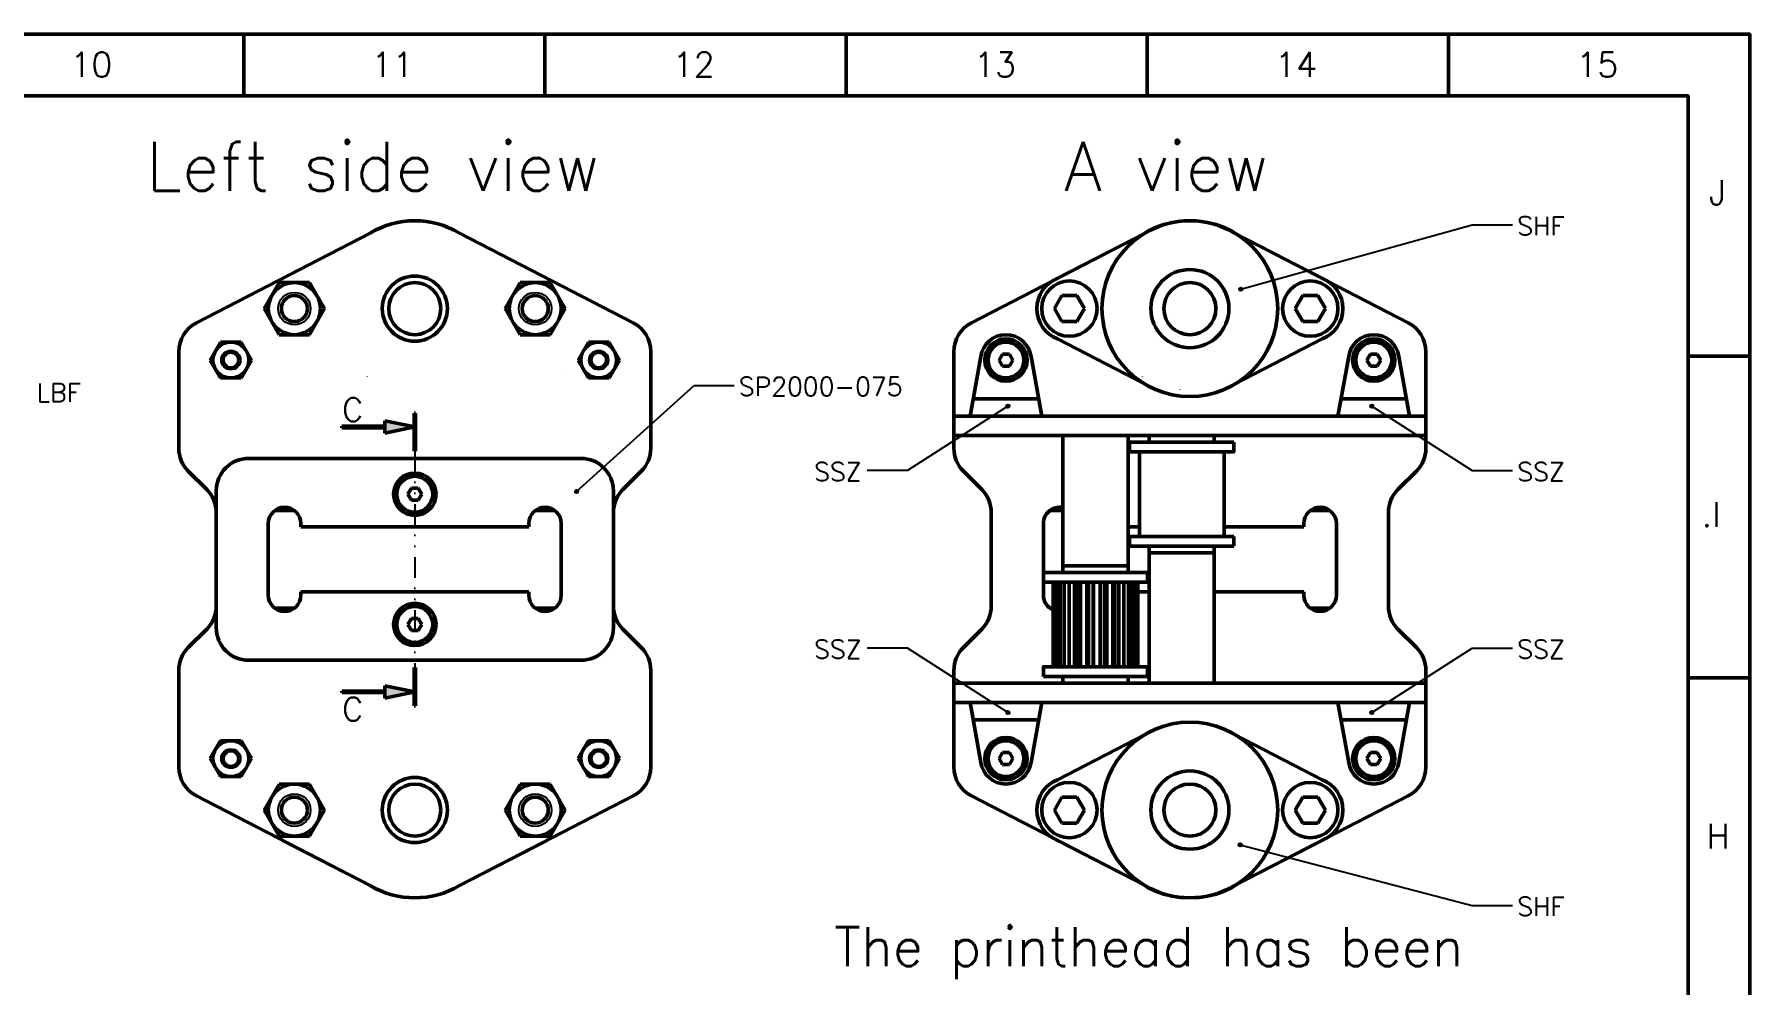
# Model space of a CAD drawing. Extents: x 19854 to 20548, y -7306 to -6812.
# Drawn here: x 20284.8 to 20548.3, y -6957.8 to -6811.9 of the extents above; entities that cross this region are included whole.
import ezdxf

# ---------------------------------------------------------------- set-up
doc = ezdxf.new("R2010")
doc.units = 0
doc.linetypes.add('CENTER', pattern=[50.8, 31.75, -6.35, 6.35, -6.35])
doc.linetypes.add('DIVIDE', pattern=[31.75, 12.7, -6.35, 0, -6.35, 0, -6.35])
for name, color, linetype, lineweight in [('Centro', 1, 'CENTER', 15), ('Fixação e Transmissão', 5, 'Continuous', 50), ('Guias', 30, 'Continuous', 50), ('Perfis e Cantoneiras', 2, 'Continuous', 50), ('Peças Usinadas', 120, 'Continuous', 50)]:
    doc.layers.add(name, color=color, linetype=linetype, lineweight=lineweight)
for name, color, linetype in [('Corte', 130, 'DIVIDE'), ('Cotas', 90, 'Continuous'), ('Hachura', 9, 'Continuous')]:
    doc.layers.add(name, color=color, linetype=linetype)
doc.styles.get("Standard").update_dxf_attribs({"font": 'romans.shx'})

msp = doc.modelspace()

# ---------------------------------------------------------------- hatches: boundary and pattern name
at = {"layer": 'Cotas'}
h = msp.add_hatch(color=256, dxfattribs=at)
h.dxf.hatch_style = 1
h.paths.add_polyline_path([(20470.384, -6851.059, -0.2411741), (20470.276, -6851.269, -0.6113775), (20469.867, -6851.059, -1), (20470.384, -6851.059)])
h = msp.add_hatch(color=256, dxfattribs=at)
h.dxf.hatch_style = 1
h.paths.add_polyline_path([(20434.124, -6869.005, -0.2411741), (20434.232, -6868.795, -0.6113775), (20434.642, -6869.005, -1), (20434.124, -6869.005)])
h = msp.add_hatch(color=256, dxfattribs=at)
h.dxf.hatch_style = 1
h.paths.add_polyline_path([(20490.51, -6869.005, 0.2411741), (20490.402, -6868.795, 0.6113775), (20489.993, -6869.005, 1), (20490.51, -6869.005)])
h = msp.add_hatch(color=256, dxfattribs=at)
h.dxf.hatch_style = 1
h.paths.add_polyline_path([(20368.381, -6882.127, 0.2411741), (20368.274, -6881.917, 0.6113775), (20367.864, -6882.127, 1), (20368.381, -6882.127)])
h = msp.add_hatch(color=256, dxfattribs=at)
h.dxf.hatch_style = 1
h.paths.add_polyline_path([(20434.124, -6916.059, 0.2411741), (20434.232, -6916.269, 0.6113775), (20434.642, -6916.059, 1), (20434.124, -6916.059)])
h = msp.add_hatch(color=256, dxfattribs=at)
h.dxf.hatch_style = 1
h.paths.add_polyline_path([(20490.51, -6916.059, -0.2411741), (20490.402, -6916.269, -0.6113775), (20489.993, -6916.059, -1), (20490.51, -6916.059)])
h = msp.add_hatch(color=256, dxfattribs=at)
h.dxf.hatch_style = 1
h.paths.add_polyline_path([(20470.304, -6936.374, 0.2411741), (20470.196, -6936.164, 0.6113775), (20469.787, -6936.374, 1), (20470.304, -6936.374)])
at = {"layer": 'Perfis e Cantoneiras'}
h = msp.add_hatch(color=130, dxfattribs=at)
h.dxf.hatch_style = 1
h.paths.add_polyline_path([(20338.66, -6873.16), (20343.274, -6872.21), (20338.66, -6871.259), (20338.66, -6872.21), (20338.66, -6873.16)])
h = msp.add_hatch(color=130, dxfattribs=at)
h.dxf.hatch_style = 1
h.paths.add_polyline_path([(20343.161, -6875.944), (20343.274, -6875.944), (20343.386, -6875.944), (20343.386, -6870.089), (20343.161, -6870.089), (20343.161, -6872.187), (20343.274, -6872.21), (20343.161, -6872.233), (20343.161, -6875.944)])
h = msp.add_hatch(color=130, dxfattribs=at)
h.dxf.hatch_style = 1
h.paths.add_polyline_path([(20332.085, -6872.322), (20338.66, -6872.322), (20338.66, -6872.097), (20332.085, -6872.097), (20332.085, -6872.322)])
h = msp.add_hatch(color=130, dxfattribs=at)
h.dxf.hatch_style = 1
h.paths.add_polyline_path([(20343.161, -6909.153), (20343.274, -6909.153), (20343.386, -6909.153), (20343.386, -6915.008), (20343.161, -6915.008), (20343.161, -6912.911), (20343.274, -6912.888), (20343.161, -6912.864), (20343.161, -6909.153)])
h = msp.add_hatch(color=130, dxfattribs=at)
h.dxf.hatch_style = 1
h.paths.add_polyline_path([(20332.085, -6912.775), (20338.66, -6912.775), (20338.66, -6913), (20332.085, -6913), (20332.085, -6912.775)])
h = msp.add_hatch(color=130, dxfattribs=at)
h.dxf.hatch_style = 1
h.paths.add_polyline_path([(20338.66, -6911.937), (20343.274, -6912.888), (20338.66, -6913.838), (20338.66, -6912.888), (20338.66, -6911.937)])

# ---------------------------------------------------------------- linework, layer by layer
at = {"layer": 'Centro', "ltscale": 0.1}
for p, q in [((20336.024, -6864.436), (20336.024, -6864.418)), ((20455.067, -6864.436), (20455.067, -6864.418)), ((20460.779, -6866.418), (20460.779, -6866.435))]:
    msp.add_line(p, q, dxfattribs=at)
at = {"layer": 'Corte', "ltscale": 0.25}
msp.add_line((20343.274, -6875.925), (20343.274, -6909.153), dxfattribs=at)
at = {"layer": 'Cotas'}
for p, q in [((20470.125, -6851.059), (20505.689, -6841.161)), ((20505.689, -6841.161), (20511.864, -6841.161)), ((20368.123, -6882.127), (20386.168, -6865.823)), ((20386.168, -6865.823), (20392.344, -6865.823)), ((20434.383, -6869.005), (20418.945, -6878.903)), ((20490.251, -6869.005), (20505.689, -6878.903)), ((20418.945, -6878.903), (20412.77, -6878.903)), ((20505.689, -6878.903), (20511.864, -6878.903)), ((20418.945, -6906.161), (20412.77, -6906.161)), ((20434.383, -6916.059), (20418.945, -6906.161)), ((20490.251, -6916.059), (20505.689, -6906.161)), ((20505.689, -6906.161), (20511.864, -6906.161)), ((20470.045, -6936.374), (20505.689, -6945.664)), ((20505.689, -6945.664), (20511.864, -6945.664))]:
    msp.add_line(p, q, dxfattribs=at)
for centre in [(20470.125, -6851.059), (20434.383, -6869.005), (20490.251, -6869.005), (20368.123, -6882.127), (20434.383, -6916.059), (20490.251, -6916.059), (20470.045, -6936.374)]:
    msp.add_circle(centre, 0.259, dxfattribs=at)
at = {"layer": 'Fixação e Transmissão'}
for p, q in [((20442.011, -6849.37), (20455.445, -6842.432)), ((20482.623, -6849.37), (20469.189, -6842.432)), ((20322.465, -6850.032), (20320.155, -6854.032)), ((20327.083, -6850.032), (20329.393, -6854.032)), ((20359.465, -6850.032), (20357.155, -6854.032)), ((20364.083, -6850.032), (20366.393, -6854.032)), ((20442.662, -6852.032), (20441.508, -6854.032)), ((20444.972, -6852.032), (20446.127, -6854.032)), ((20479.662, -6852.032), (20478.508, -6854.032)), ((20481.972, -6852.032), (20483.127, -6854.032)), ((20322.465, -6858.032), (20320.155, -6854.032)), ((20327.083, -6858.032), (20329.393, -6854.032)), ((20359.465, -6858.032), (20357.155, -6854.032)), ((20364.083, -6858.032), (20366.393, -6854.032)), ((20442.662, -6856.032), (20441.508, -6854.032)), ((20444.972, -6856.032), (20446.127, -6854.032)), ((20479.662, -6856.032), (20478.508, -6854.032)), ((20481.972, -6856.032), (20483.127, -6854.032)), ((20322.465, -6858.032), (20322.465, -6858.032)), ((20359.465, -6858.032), (20359.465, -6858.032)), ((20362.929, -6856.032), (20362.929, -6856.032)), ((20444.972, -6856.032), (20444.972, -6856.032)), ((20481.972, -6856.032), (20481.972, -6856.032)), ((20313.434, -6859.179), (20311.845, -6861.932)), ((20313.434, -6859.179), (20313.434, -6859.179)), ((20316.614, -6859.179), (20318.203, -6861.932)), ((20369.934, -6859.179), (20368.345, -6861.932)), ((20369.934, -6859.179), (20369.934, -6859.179)), ((20373.114, -6859.179), (20374.703, -6861.932)), ((20442.011, -6858.694), (20455.445, -6865.632)), ((20482.623, -6858.694), (20469.189, -6865.632)), ((20313.434, -6864.685), (20311.845, -6861.932)), ((20316.614, -6864.685), (20318.203, -6861.932)), ((20369.934, -6864.685), (20368.345, -6861.932)), ((20373.114, -6864.685), (20374.703, -6861.932)), ((20433.538, -6861.016), (20433.009, -6861.932)), ((20433.538, -6862.848), (20433.009, -6861.932)), ((20434.596, -6861.016), (20435.125, -6861.932)), ((20434.596, -6862.848), (20435.125, -6861.932)), ((20490.038, -6861.016), (20489.509, -6861.932)), ((20490.038, -6862.848), (20489.509, -6861.932)), ((20491.096, -6861.016), (20491.625, -6861.932)), ((20491.096, -6862.848), (20491.625, -6861.932)), ((20317.777, -6863.522), (20317.777, -6863.522)), ((20317.777, -6863.522), (20317.777, -6863.522)), ((20366.271, -6863.522), (20366.271, -6863.522)), ((20368.771, -6863.522), (20368.771, -6863.522)), ((20436.82, -6863.522), (20436.82, -6863.522)), ((20485.314, -6863.522), (20485.314, -6863.522)), ((20453.067, -6876.032), (20453.067, -6874.532)), ((20454.567, -6876.032), (20454.567, -6889.032)), ((20467.567, -6876.032), (20467.567, -6889.032)), ((20469.067, -6876.032), (20469.067, -6874.532)), ((20342.745, -6881.616), (20342.216, -6882.532)), ((20343.803, -6881.616), (20344.332, -6882.532)), ((20346.027, -6880.942), (20346.027, -6880.942)), ((20342.745, -6883.448), (20342.216, -6882.532)), ((20343.803, -6883.448), (20344.332, -6882.532)), ((20453.067, -6890.532), (20453.067, -6889.032)), ((20469.067, -6890.532), (20469.067, -6889.032)), ((20439.815, -6894.532), (20439.815, -6896.032)), ((20455.815, -6894.532), (20455.815, -6896.032)), ((20441.315, -6909.032), (20441.315, -6896.032)), ((20441.353, -6909.032), (20441.353, -6896.032)), ((20441.548, -6909.032), (20441.548, -6896.032)), ((20441.887, -6909.032), (20441.887, -6896.032)), ((20442.388, -6909.032), (20442.388, -6896.032)), ((20443.001, -6909.032), (20443.001, -6896.032)), ((20443.759, -6909.032), (20443.759, -6896.032)), ((20444.586, -6909.032), (20444.586, -6896.032)), ((20445.15, -6909.032), (20445.15, -6896.032)), ((20445.527, -6909.032), (20445.527, -6896.032)), ((20446.487, -6909.032), (20446.487, -6896.032)), ((20446.767, -6909.032), (20446.767, -6896.032)), ((20447.487, -6909.032), (20447.487, -6896.032)), ((20447.519, -6909.032), (20447.519, -6896.032)), ((20448.518, -6909.032), (20448.518, -6896.032)), ((20449.2, -6909.032), (20449.2, -6896.032)), ((20449.54, -6909.032), (20449.54, -6896.032)), ((20450.481, -6909.032), (20450.481, -6896.032)), ((20450.777, -6909.032), (20450.777, -6896.032)), ((20451.392, -6909.032), (20451.392, -6896.032)), ((20452.182, -6909.032), (20452.182, -6896.032)), ((20452.894, -6909.032), (20452.894, -6896.032)), ((20453.456, -6909.032), (20453.456, -6896.032)), ((20453.898, -6909.032), (20453.898, -6896.032)), ((20454.177, -6909.032), (20454.177, -6896.032)), ((20454.308, -6909.032), (20454.308, -6896.032)), ((20454.315, -6909.032), (20454.315, -6896.032)), ((20342.745, -6901.616), (20342.216, -6902.532)), ((20342.745, -6903.448), (20342.216, -6902.532)), ((20343.803, -6901.616), (20344.332, -6902.532)), ((20343.803, -6903.448), (20344.332, -6902.532)), ((20346.027, -6904.122), (20346.027, -6904.122)), ((20439.815, -6909.032), (20439.815, -6910.532)), ((20455.815, -6909.032), (20455.815, -6910.532)), ((20313.434, -6920.379), (20311.845, -6923.132)), ((20316.614, -6920.379), (20318.203, -6923.132)), ((20369.934, -6920.379), (20368.345, -6923.132)), ((20373.114, -6920.379), (20374.703, -6923.132)), ((20442.011, -6926.37), (20455.445, -6919.433)), ((20482.623, -6926.37), (20469.189, -6919.433)), ((20313.434, -6925.885), (20311.845, -6923.132)), ((20316.614, -6925.885), (20318.203, -6923.132)), ((20317.777, -6921.542), (20317.777, -6921.542)), ((20369.934, -6925.885), (20368.345, -6923.132)), ((20368.771, -6921.542), (20368.771, -6921.542)), ((20373.114, -6925.885), (20374.703, -6923.132)), ((20433.538, -6922.216), (20433.009, -6923.132)), ((20433.538, -6924.048), (20433.009, -6923.132)), ((20434.596, -6922.216), (20435.125, -6923.132)), ((20434.596, -6924.048), (20435.125, -6923.132)), ((20436.82, -6921.542), (20436.82, -6921.542)), ((20487.814, -6921.542), (20487.814, -6921.542)), ((20490.038, -6922.216), (20489.509, -6923.132)), ((20490.038, -6924.048), (20489.509, -6923.132)), ((20491.096, -6922.216), (20491.625, -6923.132)), ((20491.096, -6924.048), (20491.625, -6923.132)), ((20313.434, -6925.885), (20313.434, -6925.885)), ((20369.934, -6925.885), (20369.934, -6925.885)), ((20322.465, -6927.032), (20320.155, -6931.032)), ((20322.465, -6927.032), (20322.465, -6927.032)), ((20327.083, -6927.032), (20329.393, -6931.032)), ((20359.465, -6927.032), (20357.155, -6931.032)), ((20359.465, -6927.032), (20359.465, -6927.032)), ((20362.929, -6929.032), (20362.929, -6929.032)), ((20364.083, -6927.032), (20366.393, -6931.032)), ((20442.662, -6929.032), (20441.508, -6931.032)), ((20444.972, -6929.032), (20446.127, -6931.032)), ((20479.662, -6929.032), (20478.508, -6931.032)), ((20481.972, -6929.032), (20483.127, -6931.032)), ((20322.465, -6935.032), (20320.155, -6931.032)), ((20327.083, -6935.032), (20329.393, -6931.032)), ((20359.465, -6935.032), (20357.155, -6931.032)), ((20364.083, -6935.032), (20366.393, -6931.032)), ((20442.662, -6933.032), (20441.508, -6931.032)), ((20444.972, -6933.032), (20446.127, -6931.032)), ((20479.662, -6933.032), (20478.508, -6931.032)), ((20481.972, -6933.032), (20483.127, -6931.032)), ((20362.929, -6933.032), (20362.929, -6933.032)), ((20444.972, -6933.032), (20444.972, -6933.032)), ((20481.972, -6933.032), (20481.972, -6933.032)), ((20322.968, -6935.694), (20336.402, -6942.632)), ((20363.58, -6935.694), (20350.146, -6942.632)), ((20442.011, -6935.694), (20455.445, -6942.632)), ((20482.623, -6935.694), (20469.189, -6942.632)), ((20334.438, -6941.62), (20334.439, -6941.618)), ((20453.481, -6941.62), (20453.482, -6941.618))]:
    msp.add_line(p, q, dxfattribs=at)
at = {"layer": 'Fixação e Transmissão', "ltscale": 0.1}
for p, q in [((20327.083, -6850.032), (20322.465, -6850.032)), ((20364.083, -6850.032), (20359.465, -6850.032)), ((20442.662, -6852.032), (20444.972, -6852.032)), ((20479.662, -6852.032), (20481.972, -6852.032)), ((20327.083, -6858.032), (20322.465, -6858.032)), ((20364.083, -6858.032), (20359.465, -6858.032)), ((20442.662, -6856.032), (20444.972, -6856.032)), ((20479.662, -6856.032), (20481.972, -6856.032)), ((20316.614, -6859.179), (20313.434, -6859.179)), ((20373.114, -6859.179), (20369.934, -6859.179)), ((20433.538, -6861.016), (20434.596, -6861.016)), ((20433.538, -6862.848), (20434.596, -6862.848)), ((20490.038, -6861.016), (20491.096, -6861.016)), ((20490.038, -6862.848), (20491.096, -6862.848)), ((20316.614, -6864.685), (20313.434, -6864.685)), ((20373.114, -6864.685), (20369.934, -6864.685)), ((20343.803, -6881.616), (20342.745, -6881.616)), ((20343.803, -6883.448), (20342.745, -6883.448)), ((20343.803, -6901.616), (20342.745, -6901.616)), ((20343.803, -6903.448), (20342.745, -6903.448)), ((20316.614, -6920.379), (20313.434, -6920.379)), ((20373.114, -6920.379), (20369.934, -6920.379)), ((20433.538, -6922.216), (20434.596, -6922.216)), ((20490.038, -6922.216), (20491.096, -6922.216)), ((20316.614, -6925.885), (20313.434, -6925.885)), ((20373.114, -6925.885), (20369.934, -6925.885)), ((20433.538, -6924.048), (20434.596, -6924.048)), ((20490.038, -6924.048), (20491.096, -6924.048)), ((20327.083, -6927.032), (20322.465, -6927.032)), ((20364.083, -6927.032), (20359.465, -6927.032)), ((20442.662, -6929.032), (20444.972, -6929.032)), ((20479.662, -6929.032), (20481.972, -6929.032)), ((20442.662, -6933.032), (20444.972, -6933.032)), ((20479.662, -6933.032), (20481.972, -6933.032)), ((20327.083, -6935.032), (20322.465, -6935.032)), ((20364.083, -6935.032), (20359.465, -6935.032))]:
    msp.add_line(p, q, dxfattribs=at)
at = {"layer": 'Fixação e Transmissão', "color": 7, "ltscale": 0.1}
for p, q in [((20442.815, -6873.532), (20442.815, -6893.532)), ((20452.815, -6873.532), (20452.815, -6893.532)), ((20456.067, -6874.532), (20456.067, -6873.532)), ((20466.067, -6874.532), (20466.067, -6873.532)), ((20456.067, -6891.532), (20456.067, -6890.532)), ((20456.067, -6911.532), (20456.067, -6891.532)), ((20466.067, -6891.532), (20466.067, -6890.532)), ((20466.067, -6911.532), (20466.067, -6891.532)), ((20442.815, -6893.532), (20442.815, -6894.532)), ((20452.815, -6893.532), (20452.815, -6894.532)), ((20442.815, -6910.532), (20442.815, -6911.532)), ((20452.815, -6910.532), (20452.815, -6911.532))]:
    msp.add_line(p, q, dxfattribs=at)
at = {"layer": 'Fixação e Transmissão', "color": 7}
for p, q in [((20466.067, -6873.532), (20456.067, -6873.532)), ((20466.32, -6873.532), (20456.32, -6873.532)), ((20466.067, -6874.532), (20456.067, -6874.532)), ((20466.067, -6890.532), (20456.067, -6890.532)), ((20466.067, -6891.532), (20456.067, -6891.532)), ((20442.815, -6893.532), (20452.815, -6893.532)), ((20442.815, -6894.532), (20452.815, -6894.532)), ((20442.815, -6910.532), (20452.815, -6910.532)), ((20442.815, -6911.532), (20452.815, -6911.532)), ((20466.067, -6911.532), (20456.067, -6911.532))]:
    msp.add_line(p, q, dxfattribs=at)
at = {"layer": 'Fixação e Transmissão', "flags": 128}
for points in [[(20453.067, -6874.532), (20469.067, -6874.532)], [(20453.067, -6889.032), (20469.067, -6889.032)], [(20453.067, -6890.532), (20469.067, -6890.532)], [(20455.815, -6894.532), (20439.815, -6894.532)], [(20455.815, -6896.032), (20439.815, -6896.032)], [(20455.815, -6910.532), (20439.815, -6910.532)]]:
    msp.add_lwpolyline(points, dxfattribs=at)
at = {"layer": 'Fixação e Transmissão'}
for centre, radius in [((20324.774, -6854.032), 4), ((20343.274, -6854.032), 4), ((20361.774, -6854.032), 4), ((20443.817, -6854.032), 4.25), ((20462.317, -6854.032), 6), ((20462.317, -6854.032), 4), ((20480.817, -6854.032), 4.25), ((20324.774, -6854.032), 2), ((20361.774, -6854.032), 2), ((20315.024, -6861.932), 2.753), ((20315.024, -6861.932), 1.201), ((20371.524, -6861.932), 2.753), ((20371.524, -6861.932), 1.201), ((20434.067, -6861.932), 2.75), ((20490.567, -6861.932), 2.75), ((20343.274, -6882.532), 2.75), ((20343.274, -6902.532), 2.75), ((20315.024, -6923.132), 2.753), ((20371.524, -6923.132), 2.753), ((20434.067, -6923.132), 2.75), ((20490.567, -6923.132), 2.75), ((20315.024, -6923.132), 1.201), ((20371.524, -6923.132), 1.201), ((20462.317, -6931.032), 6), ((20324.774, -6931.032), 4), ((20324.774, -6931.032), 2), ((20343.274, -6931.032), 4), ((20361.774, -6931.032), 4), ((20361.774, -6931.032), 2), ((20443.817, -6931.032), 4.25), ((20462.317, -6931.032), 4), ((20480.817, -6931.032), 4.25)]:
    msp.add_circle(centre, radius, dxfattribs=at)
for centre, radius, start, end in [((20462.317, -6854.032), 13.5, 360, 180), ((20443.817, -6854.032), 5, 111.17688, 248.82312), ((20480.817, -6854.032), 5, 291.17688, 68.82312), ((20462.317, -6854.032), 13.5, 180, 360), ((20462.317, -6931.032), 13.5, 360, 180), ((20443.817, -6931.032), 5, 111.17688, 248.82312), ((20480.817, -6931.032), 5, 291.17688, 68.82312), ((20462.317, -6931.032), 13.5, 180, 360)]:
    msp.add_arc(centre, radius, start, end, dxfattribs=at)
for points, degree in [([(20453.067, -6876.032), (20453.067, -6876.032), (20454.574, -6876.032)], 2), ([(20454.704, -6876.032), (20454.598, -6876.032), (20454.574, -6876.032)], 2), ([(20454.704, -6876.032), (20454.807, -6876.032), (20454.983, -6876.032)], 2), ([(20455.426, -6876.032), (20455.167, -6876.032), (20454.983, -6876.032)], 2), ([(20455.426, -6876.032), (20455.675, -6876.032), (20455.988, -6876.032)], 2), ([(20456.7, -6876.032), (20456.314, -6876.032), (20455.988, -6876.032)], 2), ([(20456.7, -6876.032), (20457.071, -6876.032), (20457.49, -6876.032)], 2), ([(20458.401, -6876.032), (20457.926, -6876.032), (20457.49, -6876.032)], 2), ([(20458.401, -6876.032), (20458.859, -6876.032), (20459.342, -6876.032)], 2), ([(20460.364, -6876.032), (20459.845, -6876.032), (20459.342, -6876.032)], 2), ([(20460.364, -6876.032), (20461.363, -6876.032)], 1), ([(20462.395, -6876.032), (20461.884, -6876.032), (20461.363, -6876.032)], 2), ([(20462.395, -6876.032), (20462.886, -6876.032), (20463.355, -6876.032)], 2), ([(20464.296, -6876.032), (20463.843, -6876.032), (20463.355, -6876.032)], 2), ([(20464.296, -6876.032), (20464.731, -6876.032), (20465.123, -6876.032)], 2), ([(20465.881, -6876.032), (20465.531, -6876.032), (20465.123, -6876.032)], 2), ([(20465.881, -6876.032), (20466.218, -6876.032), (20466.494, -6876.032)], 2), ([(20466.995, -6876.032), (20466.781, -6876.032), (20466.494, -6876.032)], 2), ([(20466.995, -6876.032), (20467.201, -6876.032), (20467.334, -6876.032)], 2), ([(20467.529, -6876.032), (20467.472, -6876.032), (20467.334, -6876.032)], 2), ([(20467.529, -6876.032), (20469.067, -6876.032), (20469.067, -6876.032)], 2), ([(20441.353, -6909.032), (20439.815, -6909.032), (20439.815, -6909.032)], 2), ([(20441.353, -6909.032), (20441.41, -6909.032), (20441.548, -6909.032)], 2), ([(20441.887, -6909.032), (20441.681, -6909.032), (20441.548, -6909.032)], 2), ([(20441.887, -6909.032), (20442.101, -6909.032), (20442.388, -6909.032)], 2), ([(20443.001, -6909.032), (20442.664, -6909.032), (20442.388, -6909.032)], 2), ([(20443.001, -6909.032), (20443.351, -6909.032), (20443.759, -6909.032)], 2), ([(20444.586, -6909.032), (20444.151, -6909.032), (20443.759, -6909.032)], 2), ([(20444.586, -6909.032), (20445.039, -6909.032), (20445.527, -6909.032)], 2), ([(20446.487, -6909.032), (20445.996, -6909.032), (20445.527, -6909.032)], 2), ([(20446.487, -6909.032), (20446.998, -6909.032), (20447.519, -6909.032)], 2), ([(20448.518, -6909.032), (20447.519, -6909.032)], 1), ([(20448.518, -6909.032), (20449.037, -6909.032), (20449.54, -6909.032)], 2), ([(20450.481, -6909.032), (20450.023, -6909.032), (20449.54, -6909.032)], 2), ([(20450.481, -6909.032), (20450.956, -6909.032), (20451.392, -6909.032)], 2), ([(20452.182, -6909.032), (20451.811, -6909.032), (20451.392, -6909.032)], 2), ([(20452.182, -6909.032), (20452.568, -6909.032), (20452.894, -6909.032)], 2), ([(20453.456, -6909.032), (20453.206, -6909.032), (20452.894, -6909.032)], 2), ([(20453.456, -6909.032), (20453.715, -6909.032), (20453.898, -6909.032)], 2), ([(20454.177, -6909.032), (20454.075, -6909.032), (20453.898, -6909.032)], 2), ([(20454.177, -6909.032), (20454.284, -6909.032), (20454.308, -6909.032)], 2), ([(20455.815, -6909.032), (20455.815, -6909.032), (20454.308, -6909.032)], 2)]:
    msp.add_open_spline(points, degree=degree, dxfattribs=at)
at = {"layer": 'Guias'}
for p, q in [((20321.774, -6885.032), (20324.774, -6885.032)), ((20364.774, -6885.032), (20361.774, -6885.032)), ((20442.815, -6885.032), (20440.817, -6885.032)), ((20483.817, -6885.032), (20480.817, -6885.032)), ((20484.817, -6898.032), (20484.817, -6887.032)), ((20321.774, -6900.032), (20324.774, -6900.032)), ((20364.774, -6900.032), (20361.774, -6900.032)), ((20441.315, -6900.032), (20440.817, -6900.032)), ((20483.817, -6900.032), (20480.817, -6900.032))]:
    msp.add_line(p, q, dxfattribs=at)
at = {"layer": 'Hachura'}
for centre, radius in [((20324.774, -6854.032), 2.5), ((20361.774, -6854.032), 2.5), ((20315.024, -6861.932), 1.501), ((20371.524, -6861.932), 1.501), ((20315.024, -6923.132), 1.501), ((20371.524, -6923.132), 1.501), ((20324.774, -6931.032), 2.5), ((20361.774, -6931.032), 2.5)]:
    msp.add_circle(centre, radius, dxfattribs=at)
at = {"layer": 'Perfis e Cantoneiras'}
for p, q in [((20428.567, -6870.532), (20430.209, -6861.359)), ((20439.567, -6870.532), (20437.925, -6861.359)), ((20485.067, -6870.532), (20486.709, -6861.359)), ((20496.067, -6870.532), (20494.425, -6861.359)), ((20439.097, -6867.907), (20429.037, -6867.907)), ((20485.537, -6867.907), (20495.597, -6867.907)), ((20428.567, -6870.532), (20439.567, -6870.532)), ((20496.067, -6870.532), (20485.067, -6870.532)), ((20428.567, -6914.532), (20430.209, -6923.705)), ((20428.567, -6914.532), (20439.567, -6914.532)), ((20439.567, -6914.532), (20437.925, -6923.705)), ((20485.067, -6914.532), (20486.709, -6923.705)), ((20496.067, -6914.532), (20485.067, -6914.532)), ((20496.067, -6914.532), (20494.425, -6923.705)), ((20439.097, -6917.157), (20429.037, -6917.157)), ((20485.537, -6917.157), (20495.597, -6917.157))]:
    msp.add_line(p, q, dxfattribs=at)
at = {"layer": 'Perfis e Cantoneiras', "color": 130}
for p, q in [((20338.66, -6873.16), (20338.66, -6871.259)), ((20343.274, -6872.21), (20338.66, -6871.259)), ((20343.161, -6870.089), (20343.161, -6875.944)), ((20343.386, -6870.089), (20343.161, -6870.089)), ((20343.386, -6870.089), (20343.386, -6875.944)), ((20338.66, -6872.097), (20332.085, -6872.097)), ((20332.085, -6872.097), (20332.085, -6872.322)), ((20338.66, -6872.322), (20332.085, -6872.322)), ((20338.66, -6872.097), (20338.66, -6872.322)), ((20343.274, -6872.21), (20338.66, -6873.16)), ((20343.161, -6915.008), (20343.161, -6909.153)), ((20343.386, -6909.153), (20343.161, -6909.153)), ((20343.386, -6915.008), (20343.386, -6909.153)), ((20338.66, -6912.775), (20332.085, -6912.775)), ((20332.085, -6913), (20332.085, -6912.775)), ((20338.66, -6913), (20332.085, -6913)), ((20343.274, -6912.888), (20338.66, -6911.937)), ((20338.66, -6911.937), (20338.66, -6913.838)), ((20338.66, -6913), (20338.66, -6912.775)), ((20343.274, -6912.888), (20338.66, -6913.838)), ((20343.386, -6915.008), (20343.161, -6915.008))]:
    msp.add_line(p, q, dxfattribs=at)
at = {"layer": 'Perfis e Cantoneiras'}
for centre in [(20434.067, -6861.932), (20490.567, -6861.932), (20434.067, -6923.132), (20490.567, -6923.132)]:
    msp.add_circle(centre, 3.256, dxfattribs=at)
for centre, start, end in [((20434.067, -6861.932), 8.44946, 171.55054), ((20490.567, -6861.932), 8.44946, 171.55054), ((20434.067, -6923.132), 188.44946, 351.55054), ((20490.567, -6923.132), 188.44946, 351.55054)]:
    msp.add_arc(centre, 3.9, start, end, dxfattribs=at)
at = {"layer": 'Peças Usinadas'}
for p, q in [((20317, -6811.91), (20317, -6821.36)), ((20363.261, -6811.91), (20363.261, -6821.36)), ((20409.521, -6811.91), (20409.521, -6821.36)), ((20455.781, -6811.91), (20455.781, -6821.36)), ((20502.042, -6811.91), (20502.042, -6821.36)), ((20309.73, -6856.205), (20336.402, -6842.432)), ((20376.818, -6856.205), (20350.146, -6842.432)), ((20428.773, -6856.205), (20455.445, -6842.432)), ((20495.861, -6856.205), (20469.189, -6842.432)), ((20307.024, -6870.532), (20307.024, -6860.648)), ((20379.524, -6870.532), (20379.524, -6860.648)), ((20426.067, -6870.532), (20426.067, -6860.648)), ((20498.567, -6870.532), (20498.567, -6860.648)), ((20548.302, -6861.32), (20538.852, -6861.32)), ((20307.024, -6870.532), (20307.024, -6873.532)), ((20379.524, -6870.532), (20379.524, -6873.532)), ((20426.067, -6870.532), (20498.567, -6870.532)), ((20426.067, -6870.532), (20426.067, -6873.532)), ((20498.567, -6870.532), (20498.567, -6873.532)), ((20307.024, -6873.532), (20307.024, -6875.461)), ((20379.524, -6873.532), (20379.524, -6875.461)), ((20426.067, -6873.532), (20498.567, -6873.532)), ((20426.067, -6873.532), (20426.067, -6875.461)), ((20498.567, -6873.532), (20498.567, -6875.461)), ((20308.488, -6878.996), (20311.31, -6881.818)), ((20378.06, -6878.996), (20375.238, -6881.818)), ((20427.532, -6878.996), (20430.353, -6881.818)), ((20497.103, -6878.996), (20494.282, -6881.818)), ((20312.774, -6885.353), (20312.774, -6899.711)), ((20320.774, -6892.532), (20320.774, -6887.032)), ((20325.774, -6887.532), (20325.774, -6887.032)), ((20360.774, -6887.532), (20360.774, -6887.032)), ((20365.774, -6892.532), (20365.774, -6887.032)), ((20373.774, -6885.353), (20373.774, -6899.711)), ((20431.817, -6885.353), (20431.817, -6899.711)), ((20439.817, -6898.032), (20439.817, -6887.032)), ((20439.817, -6887.032), (20439.817, -6892.532)), ((20439.817, -6892.532), (20439.817, -6887.032)), ((20479.817, -6887.532), (20479.817, -6887.032)), ((20484.817, -6892.532), (20484.817, -6887.032)), ((20492.817, -6885.353), (20492.817, -6899.711)), ((20454.567, -6887.532), (20452.815, -6887.532)), ((20320.774, -6892.532), (20320.774, -6898.032)), ((20320.774, -6898.032), (20320.774, -6892.532)), ((20365.774, -6892.532), (20365.774, -6898.032)), ((20365.774, -6898.032), (20365.774, -6892.532)), ((20484.817, -6892.532), (20484.817, -6898.032)), ((20484.817, -6898.032), (20484.817, -6892.532)), ((20325.774, -6898.032), (20325.774, -6897.532)), ((20360.774, -6898.032), (20360.774, -6897.532)), ((20454.315, -6897.532), (20456.067, -6897.532)), ((20479.817, -6898.032), (20479.817, -6897.532)), ((20308.488, -6906.068), (20311.31, -6903.246)), ((20378.06, -6906.068), (20375.238, -6903.246)), ((20427.532, -6906.068), (20430.353, -6903.246)), ((20497.103, -6906.068), (20494.282, -6903.246)), ((20307.024, -6911.532), (20307.024, -6909.603)), ((20379.524, -6911.532), (20379.524, -6909.603)), ((20426.067, -6911.532), (20426.067, -6909.603)), ((20498.567, -6911.532), (20498.567, -6909.603)), ((20548.302, -6910.731), (20538.852, -6910.731)), ((20307.024, -6911.532), (20307.024, -6914.532)), ((20379.524, -6911.532), (20379.524, -6914.532)), ((20426.067, -6911.532), (20498.567, -6911.532)), ((20426.067, -6911.532), (20426.067, -6914.532)), ((20498.567, -6911.532), (20498.567, -6914.532)), ((20307.024, -6914.532), (20307.024, -6924.416)), ((20379.524, -6914.532), (20379.524, -6924.416)), ((20426.067, -6914.532), (20498.567, -6914.532)), ((20426.067, -6914.532), (20426.067, -6924.416)), ((20498.567, -6914.532), (20498.567, -6924.416)), ((20309.73, -6928.859), (20336.402, -6942.632)), ((20376.818, -6928.859), (20350.146, -6942.632)), ((20428.773, -6928.859), (20455.445, -6942.632)), ((20495.861, -6928.859), (20469.189, -6942.632))]:
    msp.add_line(p, q, dxfattribs=at)
at = {"layer": 'Peças Usinadas', "ltscale": 0.15}
for p, q in [((20317.774, -6877.032), (20368.774, -6877.032)), ((20312.774, -6882.032), (20312.774, -6885.353)), ((20373.774, -6882.032), (20373.774, -6885.353)), ((20312.774, -6899.711), (20312.774, -6903.032)), ((20373.774, -6899.711), (20373.774, -6903.032)), ((20317.774, -6908.032), (20368.774, -6908.032))]:
    msp.add_line(p, q, dxfattribs=at)
at = {"layer": 'Peças Usinadas', "ltscale": 0.1}
for p, q in [((20325.774, -6887.532), (20360.774, -6887.532)), ((20467.82, -6887.532), (20479.817, -6887.532)), ((20325.774, -6897.532), (20360.774, -6897.532)), ((20466.32, -6897.532), (20479.817, -6897.532))]:
    msp.add_line(p, q, dxfattribs=at)
at = {"layer": 'Peças Usinadas', "flags": 128}
for points in [[(19854.397, -7306.013), (20548.302, -7306.013), (20548.302, -6811.91), (19854.397, -6811.91)], [(19863.847, -7296.563), (20538.852, -7296.563), (20538.852, -6821.36), (19863.847, -6821.36)]]:
    msp.add_lwpolyline(points, close=True, dxfattribs=at)
at = {"layer": 'Peças Usinadas'}
for centre, radius in [((20343.274, -6854.032), 5), ((20343.274, -6882.532), 3.256), ((20343.274, -6902.532), 3.256), ((20343.274, -6931.032), 5)]:
    msp.add_circle(centre, radius, dxfattribs=at)
for centre, radius, start, end in [((20343.274, -6853.906), 13.374, 59.08094, 120.91906), ((20462.317, -6853.906), 13.374, 59.08094, 120.91906), ((20312.024, -6860.648), 5, 117.3105, 180), ((20374.524, -6860.648), 5, 360, 62.6895), ((20431.067, -6860.648), 5, 117.3105, 180), ((20493.567, -6860.648), 5, 0, 62.6895), ((20312.024, -6875.461), 5, 180, 225), ((20374.524, -6875.461), 5, 315, 360), ((20431.067, -6875.461), 5, 180, 225), ((20493.567, -6875.461), 5, 315, 360), ((20307.774, -6885.353), 5, 0, 45), ((20378.774, -6885.353), 5, 135, 180), ((20426.817, -6885.353), 5, 0, 45), ((20497.817, -6885.353), 5, 135, 180), ((20323.274, -6887.032), 2.5, 0, 180), ((20363.274, -6887.032), 2.5, 0, 180), ((20442.317, -6887.032), 2.5, 78.52303, 180), ((20482.317, -6887.032), 2.5, 0, 180), ((20307.774, -6899.711), 5, 315, 360), ((20323.274, -6898.032), 2.5, 180, 360), ((20363.274, -6898.032), 2.5, 180, 360), ((20378.774, -6899.711), 5, 180, 225), ((20426.817, -6899.711), 5, 315, 360), ((20442.317, -6898.032), 2.5, 180, 246.35767), ((20482.317, -6898.032), 2.5, 180, 360), ((20497.817, -6899.711), 5, 180, 225), ((20312.024, -6909.603), 5, 135, 180), ((20374.524, -6909.603), 5, 360, 45), ((20431.067, -6909.603), 5, 135, 180), ((20493.567, -6909.603), 5, 360, 45), ((20312.024, -6924.416), 5, 180, 242.6895), ((20374.524, -6924.416), 5, 297.3105, 360), ((20431.067, -6924.416), 5, 180, 242.6895), ((20493.567, -6924.416), 5, 297.3105, 360), ((20343.274, -6931.011), 13.5, 239.40143, 300.59857), ((20462.317, -6931.011), 13.5, 239.40143, 300.59857)]:
    msp.add_arc(centre, radius, start, end, dxfattribs=at)
at = {"layer": 'Peças Usinadas', "ltscale": 0.15}
for centre, start, end in [((20317.774, -6882.032), 90, 180), ((20368.774, -6882.032), 360, 90), ((20317.774, -6903.032), 180, 270), ((20368.774, -6903.032), 270, 360)]:
    msp.add_arc(centre, 5, start, end, dxfattribs=at)

# ---------------------------------------------------------------- texts
at = {"layer": 'Cotas'}
for s, height, p in [('10', 3.78, (20290.344, -6818.452)), ('11', 3.78, (20336.604, -6818.452)), ('12', 3.78, (20382.865, -6818.452)), ('13', 3.78, (20429.125, -6818.452)), ('14', 3.78, (20475.386, -6818.452)), ('15', 3.78, (20521.646, -6818.452)), ('J', 3.78, (20542.057, -6838.112)), ('SHF', 2.835, (20512.601, -6842.756)), ('LBF', 2.835, (20285.182, -6868.344)), ('SP2000-075', 2.835, (20393.03, -6867.418)), ('SSZ', 2.835, (20404.601, -6880.498)), ('SSZ', 2.835, (20512.601, -6880.498)), ('.I', 3.78, (20540.923, -6887.522)), ('SSZ', 2.835, (20404.601, -6907.756)), ('SSZ', 2.835, (20512.601, -6907.756)), ('H', 3.78, (20541.679, -6936.932)), ('SHF', 2.835, (20512.601, -6947.259))]:
    msp.add_text(s, height=height, dxfattribs=at).set_placement(p)
at = {"layer": 'Cotas', "color": 7}
for s, height, p in [('Left side view', 7.5, (20302.028, -6835.921)), ('A view', 7.5, (20443.021, -6835.921)), ('The printhead has been', 6, (20407.687, -6954.99))]:
    msp.add_text(s, height=height, dxfattribs=at).set_placement(p)
at = {"layer": 'Perfis e Cantoneiras', "color": 130}
for p in [(20332.092, -6871.348), (20332.092, -6917.344)]:
    msp.add_text('C', height=3.6, dxfattribs=at).set_placement(p)

doc.saveas('drawing.dxf')
